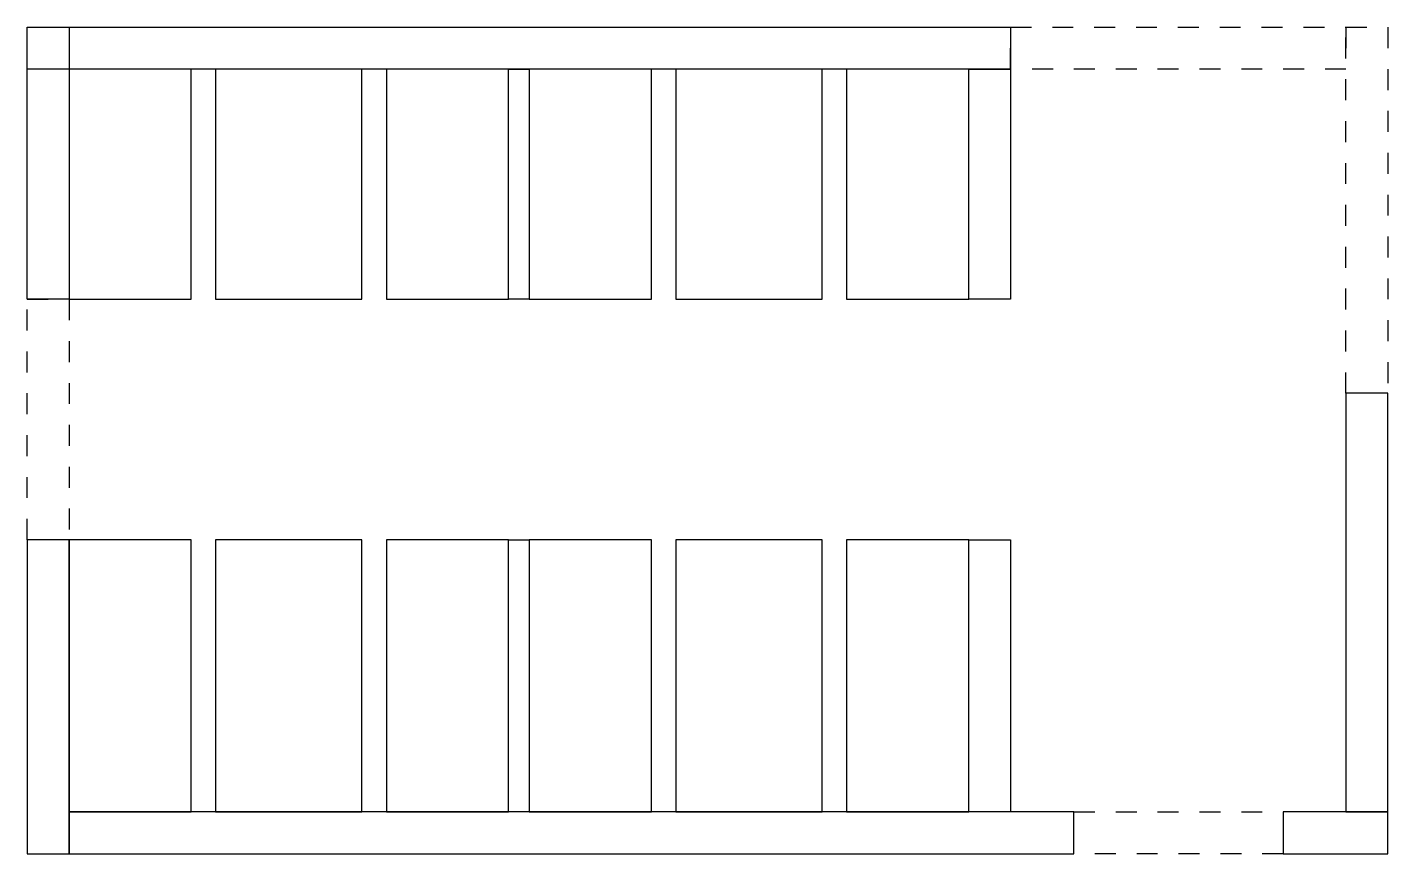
# Model space of a CAD drawing. Header units: metres. Extents: x 84.49 to 90.99, y -12.79 to -8.84.
import ezdxf

# ---------------------------------------------------------------- set-up
doc = ezdxf.new("R2010")
doc.units = ezdxf.units.M
doc.linetypes.add('Dashed', pattern=[0.01, 0.005, -0.005])
for name, color, linetype, true_color in [('墙体', 1, 'Continuous', 0xff0000), ('桌子', 100, 'Continuous', 0x00ff32), ('椅子', 160, 'Continuous', 0x004cff)]:
    doc.layers.add(name, color=color, linetype=linetype, true_color=true_color)
doc.layers.add('虚线', color=7, linetype='Dashed')

msp = doc.modelspace()

# ---------------------------------------------------------------- linework, layer by layer
at = {"layer": '墙体'}
for points in [[(84.4864, -8.8439), (89.1864, -8.8439), (89.1864, -9.0439), (84.4864, -9.0439)], [(84.6864, -8.8439), (84.6864, -10.1439), (84.4864, -10.1439), (84.4864, -8.8439)], [(86.8864, -9.0439), (86.8864, -10.1439), (86.7864, -10.1439), (86.7864, -9.0439)], [(89.1864, -9.0439), (89.1864, -10.1439), (88.9864, -10.1439), (88.9864, -9.0439)], [(90.7897, -10.5928), (90.7897, -12.5928), (90.9897, -12.5928), (90.9897, -10.5928)], [(84.6864, -12.7928), (84.6864, -11.2928), (84.4864, -11.2928), (84.4864, -12.7928)], [(86.8864, -11.2928), (86.8864, -12.5928), (86.7864, -12.5928), (86.7864, -11.2928)], [(89.1864, -11.2928), (89.1864, -12.5928), (88.9864, -12.5928), (88.9864, -11.2928)], [(89.4897, -12.5928), (84.6864, -12.5928), (84.6864, -12.7928), (89.4897, -12.7928)], [(90.9897, -12.5928), (90.4897, -12.5928), (90.4897, -12.7928), (90.9897, -12.7928)]]:
    msp.add_lwpolyline(points, close=True, dxfattribs=at)
at = {"layer": '桌子'}
for points in [[(86.0864, -10.1439), (86.0864, -9.0439), (85.3864, -9.0439), (85.3864, -10.1439)], [(88.2864, -10.1439), (88.2864, -9.0439), (87.5864, -9.0439), (87.5864, -10.1439)], [(86.0864, -12.5928), (86.0864, -11.2928), (85.3864, -11.2928), (85.3864, -12.5928)], [(88.2864, -12.5928), (88.2864, -11.2928), (87.5864, -11.2928), (87.5864, -12.5928)]]:
    msp.add_lwpolyline(points, close=True, dxfattribs=at)
at = {"layer": '椅子'}
for points in [[(85.2698, -10.1439), (85.2698, -9.0439), (84.6864, -9.0439), (84.6864, -10.1439)], [(86.7864, -10.1439), (86.7864, -9.0439), (86.2031, -9.0439), (86.2031, -10.1439)], [(87.4698, -10.1439), (87.4698, -9.0439), (86.8864, -9.0439), (86.8864, -10.1439)], [(88.9864, -10.1439), (88.9864, -9.0439), (88.4031, -9.0439), (88.4031, -10.1439)], [(85.2698, -12.5928), (85.2698, -11.2928), (84.6864, -11.2928), (84.6864, -12.5928)], [(86.7864, -12.5928), (86.7864, -11.2928), (86.2031, -11.2928), (86.2031, -12.5928)], [(87.4698, -12.5928), (87.4698, -11.2928), (86.8864, -11.2928), (86.8864, -12.5928)], [(88.9864, -12.5928), (88.9864, -11.2928), (88.4031, -11.2928), (88.4031, -12.5928)]]:
    msp.add_lwpolyline(points, close=True, dxfattribs=at)
at = {"layer": '虚线'}
for points in [[(89.1864, -8.8439), (90.7897, -8.8439), (90.7897, -9.0439), (89.1864, -9.0439)], [(90.7897, -10.5928), (90.7897, -8.8439), (90.9897, -8.8439), (90.9897, -10.5928)], [(84.6864, -10.1439), (84.6864, -11.2928), (84.4864, -11.2928), (84.4864, -10.1439)], [(90.4897, -12.5928), (90.4897, -12.7928), (89.4897, -12.7928), (89.4897, -12.5928)]]:
    msp.add_lwpolyline(points, close=True, dxfattribs=at)

doc.saveas('drawing.dxf')
